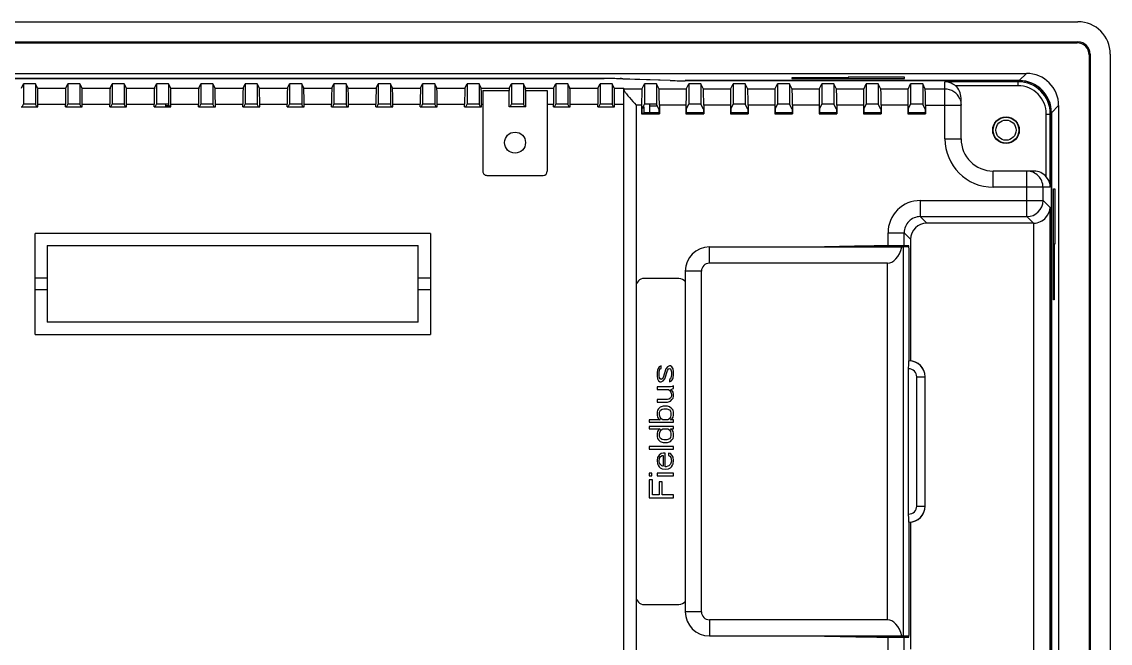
# Model space of a CAD drawing. Header units: millimetres. Extents: x -2 to 1186, y 0 to 841.
# Drawn here: x 829.6 to 964.5, y 423.2 to 500.2 of the extents above; entities that cross this region are included whole.
import ezdxf

# ---------------------------------------------------------------- set-up
doc = ezdxf.new("R2010")
doc.units = ezdxf.units.MM
doc.header["$LTSCALE"] = 65.395
doc.layers.add('11_COMPONENTS', color=7, linetype='CONTINUOUS')

msp = doc.modelspace()

# ---------------------------------------------------------------- linework, layer by layer
at = {"layer": '11_COMPONENTS', "color": 7, "linetype": 'Continuous'}
for p, q in [((735.5182, 500.1573), (960.5231, 500.1573)), ((735.5213, 497.6558), (960.5201, 497.6558)), ((735.6261, 497.551), (960.4153, 497.551)), ((960.4153, 497.551), (960.5201, 497.6558)), ((961.9144, 496.0519), (962.0192, 496.1567)), ((961.9144, 496.0519), (961.9144, 326.2626)), ((962.0192, 496.1567), (962.0192, 326.1579)), ((964.5207, 496.1597), (964.5207, 326.1548)), ((741.9135, 493.762), (954.1279, 493.762)), ((794.2633, 493.1422), (901.778, 493.1422)), ((901.778, 493.1247), (794.2633, 493.1247)), ((909.9639, 492.8787), (903.7226, 493.0966)), ((904.077, 493.1089), (909.9647, 492.9033)), ((953.235, 492.8691), (911.8306, 492.8691)), ((953.2175, 492.8517), (911.8306, 492.8517)), ((925.0207, 493.1928), (925.0207, 493.116)), ((932.0207, 493.1928), (925.0207, 493.1928)), ((925.0207, 493.116), (939.0207, 493.116)), ((932.0207, 493.2906), (932.0207, 493.116)), ((939.0207, 493.2906), (932.0207, 493.2906)), ((939.0207, 493.116), (939.0207, 493.2906)), ((944.0207, 485.6573), (944.0207, 492.7288)), ((953.0947, 492.7288), (944.0207, 492.7288)), ((953.0947, 492.7288), (953.2175, 492.8517)), ((953.0947, 492.2291), (953.0947, 492.7288)), ((954.1279, 493.762), (953.235, 492.8691)), ((829.5034, 491.9305), (829.7644, 492.4525)), ((829.7644, 492.4525), (829.7644, 489.951)), ((831.2644, 492.4525), (829.7644, 492.4525)), ((831.2644, 492.4525), (831.2644, 489.951)), ((831.5253, 491.9305), (831.2644, 492.4525)), ((831.5253, 491.9305), (835.0034, 491.9305)), ((835.0034, 491.9305), (835.2644, 492.4525)), ((835.2644, 492.4525), (835.2644, 489.951)), ((836.7644, 492.4525), (835.2644, 492.4525)), ((836.7644, 492.4525), (836.7644, 489.951)), ((837.0253, 491.9305), (836.7644, 492.4525)), ((837.0253, 491.9305), (840.5034, 491.9305)), ((840.5034, 491.9305), (840.7644, 492.4525)), ((840.7644, 492.4525), (840.7644, 489.951)), ((842.2644, 492.4525), (840.7644, 492.4525)), ((842.2644, 492.4525), (842.2644, 489.951)), ((842.5253, 491.9305), (842.2644, 492.4525)), ((842.5253, 491.9305), (846.0034, 491.9305)), ((846.0034, 491.9305), (846.2644, 492.4525)), ((846.2644, 492.4525), (846.2644, 489.951)), ((847.7644, 492.4525), (846.2644, 492.4525)), ((847.7644, 492.4525), (847.7644, 489.951)), ((848.0253, 491.9305), (847.7644, 492.4525)), ((848.0253, 491.9305), (851.5034, 491.9305)), ((851.5034, 491.9305), (851.7644, 492.4525)), ((851.7644, 492.4525), (851.7644, 489.951)), ((853.2644, 492.4525), (851.7644, 492.4525)), ((853.2644, 492.4525), (853.2644, 489.951)), ((853.5253, 491.9305), (853.2644, 492.4525)), ((853.5253, 491.9305), (857.0034, 491.9305)), ((857.0034, 491.9305), (857.2644, 492.4525)), ((857.2644, 492.4525), (857.2644, 489.951)), ((858.7644, 492.4525), (857.2644, 492.4525)), ((858.7644, 492.4525), (858.7644, 489.951)), ((859.0253, 491.9305), (858.7644, 492.4525)), ((859.0253, 491.9305), (862.5034, 491.9305)), ((862.5034, 491.9305), (862.7644, 492.4525)), ((862.7644, 492.4525), (862.7644, 489.951)), ((864.2644, 492.4525), (862.7644, 492.4525)), ((864.2644, 492.4525), (864.2644, 489.951)), ((864.5253, 491.9305), (864.2644, 492.4525)), ((864.5253, 491.9305), (868.0034, 491.9305)), ((868.0034, 491.9305), (868.2644, 492.4525)), ((868.2644, 492.4525), (868.2644, 489.951)), ((869.7644, 492.4525), (868.2644, 492.4525)), ((869.7644, 492.4525), (869.7644, 489.951)), ((870.0253, 491.9305), (869.7644, 492.4525)), ((870.0253, 491.9305), (873.5034, 491.9305)), ((873.5034, 491.9305), (873.7644, 492.4525)), ((873.7644, 492.4525), (873.7644, 489.951)), ((875.2644, 492.4525), (873.7644, 492.4525)), ((875.2644, 492.4525), (875.2644, 489.951)), ((875.5253, 491.9305), (875.2644, 492.4525)), ((875.5253, 491.9305), (879.0034, 491.9305)), ((879.0034, 491.9305), (879.2644, 492.4525)), ((879.2644, 492.4525), (879.2644, 489.951)), ((880.7644, 492.4525), (879.2644, 492.4525)), ((880.7644, 492.4525), (880.7644, 489.951)), ((881.0253, 491.9305), (880.7644, 492.4525)), ((881.0253, 491.9305), (884.5034, 491.9305)), ((884.5034, 491.9305), (884.7644, 492.4525)), ((884.7644, 492.4525), (884.7644, 489.951)), ((886.2644, 492.4525), (884.7644, 492.4525)), ((886.2644, 492.4525), (886.2644, 489.951)), ((886.5253, 491.9305), (886.2644, 492.4525)), ((886.5253, 491.9305), (890.0034, 491.9305)), ((886.7207, 491.6637), (886.7207, 481.6323)), ((886.7207, 491.6637), (889.9872, 491.6637)), ((889.9872, 489.6399), (889.9872, 491.6637)), ((890.0034, 491.9305), (890.2644, 492.4525)), ((890.2644, 492.4525), (890.2644, 489.951)), ((891.7644, 492.4525), (890.2644, 492.4525)), ((891.7644, 492.4525), (891.7644, 489.951)), ((892.0253, 491.9305), (891.7644, 492.4525)), ((892.0253, 491.9305), (895.5034, 491.9305)), ((892.0416, 489.6399), (892.0416, 491.6637)), ((892.0416, 491.6637), (894.7207, 491.6637)), ((894.7207, 491.6637), (894.7207, 481.6323)), ((895.5034, 491.9305), (895.7644, 492.4525)), ((895.7644, 492.4525), (895.7644, 489.951)), ((897.2644, 492.4525), (895.7644, 492.4525)), ((897.2644, 492.4525), (897.2644, 489.951)), ((897.5253, 491.9305), (897.2644, 492.4525)), ((897.5253, 491.9305), (901.0034, 491.9305)), ((901.0034, 491.9305), (901.2644, 492.4525)), ((901.2644, 492.4525), (901.2644, 489.951)), ((902.7644, 492.4525), (901.2644, 492.4525)), ((902.7644, 492.4525), (902.7644, 489.951)), ((903.0253, 491.9305), (902.7644, 492.4525)), ((903.0253, 491.9305), (904.2207, 491.9305)), ((904.2202, 368.6321), (904.2207, 491.9305)), ((906.449, 491.8215), (904.2207, 491.8215)), ((906.449, 491.8215), (906.7644, 492.4525)), ((906.7644, 492.4525), (906.7644, 489.951)), ((908.2644, 492.4525), (906.7644, 492.4525)), ((908.2644, 492.4525), (908.2644, 489.951)), ((908.5798, 491.8215), (908.2644, 492.4525)), ((911.949, 491.8215), (908.5798, 491.8215)), ((911.949, 491.8215), (912.2644, 492.4525)), ((912.2644, 492.4525), (912.2644, 489.951)), ((913.7644, 492.4525), (912.2644, 492.4525)), ((913.7644, 492.4525), (913.7644, 489.951)), ((914.0798, 491.8215), (913.7644, 492.4525)), ((917.449, 491.8215), (914.0798, 491.8215)), ((917.449, 491.8215), (917.7644, 492.4525)), ((917.7644, 492.4525), (917.7644, 489.951)), ((919.2644, 492.4525), (917.7644, 492.4525)), ((919.2644, 492.4525), (919.2644, 489.951)), ((919.5798, 491.8215), (919.2644, 492.4525)), ((922.949, 491.8215), (919.5798, 491.8215)), ((922.949, 491.8215), (923.2644, 492.4525)), ((923.2644, 492.4525), (923.2644, 489.951)), ((924.7644, 492.4525), (923.2644, 492.4525)), ((924.7644, 492.4525), (924.7644, 489.951)), ((925.0798, 491.8215), (924.7644, 492.4525)), ((928.449, 491.8215), (925.0798, 491.8215)), ((928.449, 491.8215), (928.7644, 492.4525)), ((928.7644, 492.4525), (928.7644, 489.951)), ((930.2644, 492.4525), (928.7644, 492.4525)), ((930.2644, 492.4525), (930.2644, 489.951)), ((930.5798, 491.8215), (930.2644, 492.4525)), ((933.949, 491.8215), (930.5798, 491.8215)), ((933.949, 491.8215), (934.2644, 492.4525)), ((934.2644, 492.4525), (934.2644, 489.951)), ((935.7644, 492.4525), (934.2644, 492.4525)), ((935.7644, 492.4525), (935.7644, 489.951)), ((936.0798, 491.8215), (935.7644, 492.4525)), ((939.449, 491.8215), (936.0798, 491.8215)), ((939.449, 491.8215), (939.7644, 492.4525)), ((939.7644, 492.4525), (939.7644, 489.951)), ((941.2644, 492.4525), (939.7644, 492.4525)), ((941.2644, 492.4525), (941.2644, 489.951)), ((941.5798, 491.8215), (941.2644, 492.4525)), ((944.0207, 491.8215), (941.5798, 491.8215)), ((953.0947, 492.2291), (945.3235, 492.2291)), ((829.6089, 489.6399), (829.7644, 489.951)), ((831.2644, 489.951), (829.7644, 489.951)), ((831.4199, 489.6399), (831.2644, 489.951)), ((831.559, 489.6399), (831.559, 489.9317)), ((831.559, 489.9317), (834.9698, 489.9317)), ((834.9698, 489.6399), (834.9698, 489.9317)), ((835.1089, 489.6399), (835.2644, 489.951)), ((836.7644, 489.951), (835.2644, 489.951)), ((836.9199, 489.6399), (836.7644, 489.951)), ((837.059, 489.6399), (837.059, 489.9317)), ((837.059, 489.9317), (840.4698, 489.9317)), ((840.4698, 489.6399), (840.4698, 489.9317)), ((840.6089, 489.6399), (840.7644, 489.951)), ((842.2644, 489.951), (840.7644, 489.951)), ((842.4199, 489.6399), (842.2644, 489.951)), ((842.559, 489.6399), (842.559, 489.9317)), ((842.559, 489.9317), (845.9698, 489.9317)), ((845.9698, 489.6399), (845.9698, 489.9317)), ((846.1089, 489.6399), (846.2644, 489.951)), ((847.7644, 489.951), (846.2644, 489.951)), ((847.4207, 489.6399), (847.4207, 489.951)), ((847.9199, 489.6399), (847.7644, 489.951)), ((848.059, 489.6399), (848.059, 489.9317)), ((848.059, 489.9317), (851.4698, 489.9317)), ((851.4698, 489.6399), (851.4698, 489.9317)), ((851.6089, 489.6399), (851.7644, 489.951)), ((853.2644, 489.951), (851.7644, 489.951)), ((853.4199, 489.6399), (853.2644, 489.951)), ((853.559, 489.6399), (853.559, 489.9317)), ((853.559, 489.9317), (856.9698, 489.9317)), ((856.9698, 489.6399), (856.9698, 489.9317)), ((857.1089, 489.6399), (857.2644, 489.951)), ((858.7644, 489.951), (857.2644, 489.951)), ((858.9199, 489.6399), (858.7644, 489.951)), ((859.059, 489.6399), (859.059, 489.9317)), ((859.059, 489.9317), (862.4698, 489.9317)), ((862.4698, 489.6399), (862.4698, 489.9317)), ((862.6089, 489.6399), (862.7644, 489.951)), ((864.2644, 489.951), (862.7644, 489.951)), ((864.4199, 489.6399), (864.2644, 489.951)), ((864.559, 489.6399), (864.559, 489.9317)), ((864.559, 489.9317), (867.9698, 489.9317)), ((867.9698, 489.6399), (867.9698, 489.9317)), ((868.1089, 489.6399), (868.2644, 489.951)), ((869.7644, 489.951), (868.2644, 489.951)), ((869.9199, 489.6399), (869.7644, 489.951)), ((870.059, 489.6399), (870.059, 489.9317)), ((870.059, 489.9317), (873.4698, 489.9317)), ((873.4698, 489.6399), (873.4698, 489.9317)), ((873.6089, 489.6399), (873.7644, 489.951)), ((875.2644, 489.951), (873.7644, 489.951)), ((875.4199, 489.6399), (875.2644, 489.951)), ((875.559, 489.6399), (875.559, 489.9317)), ((875.559, 489.9317), (878.9698, 489.9317)), ((878.9698, 489.6399), (878.9698, 489.9317)), ((879.1089, 489.6399), (879.2644, 489.951)), ((880.7644, 489.951), (879.2644, 489.951)), ((880.9199, 489.6399), (880.7644, 489.951)), ((881.059, 489.6399), (881.059, 489.9317)), ((881.059, 489.9317), (884.4698, 489.9317)), ((884.4698, 489.6399), (884.4698, 489.9317)), ((884.6089, 489.6399), (884.7644, 489.951)), ((886.2644, 489.951), (884.7644, 489.951)), ((886.4199, 489.6399), (886.2644, 489.951)), ((886.559, 489.6399), (886.559, 489.9317)), ((886.559, 489.9317), (886.7207, 489.9317)), ((890.1089, 489.6399), (890.2644, 489.951)), ((891.7644, 489.951), (890.2644, 489.951)), ((891.9199, 489.6399), (891.7644, 489.951)), ((894.7207, 489.9317), (895.4698, 489.9317)), ((895.4698, 489.6399), (895.4698, 489.9317)), ((895.6089, 489.6399), (895.7644, 489.951)), ((897.2644, 489.951), (895.7644, 489.951)), ((897.4199, 489.6399), (897.2644, 489.951)), ((897.559, 489.6399), (897.559, 489.9317)), ((897.559, 489.9317), (900.9698, 489.9317)), ((900.9698, 489.6399), (900.9698, 489.9317)), ((901.1089, 489.6399), (901.2644, 489.951)), ((902.7644, 489.951), (901.2644, 489.951)), ((902.9199, 489.6399), (902.7644, 489.951)), ((903.059, 489.6399), (903.059, 489.9317)), ((903.059, 489.9317), (904.2207, 489.9317)), ((906.6312, 489.6846), (906.7644, 489.951)), ((908.2644, 489.951), (906.7644, 489.951)), ((907.4207, 488.9073), (907.4207, 489.951)), ((908.5699, 489.3399), (908.2644, 489.951)), ((911.9589, 489.3399), (912.2644, 489.951)), ((913.7644, 489.951), (912.2644, 489.951)), ((914.0699, 489.3399), (913.7644, 489.951)), ((917.4589, 489.3399), (917.7644, 489.951)), ((919.2644, 489.951), (917.7644, 489.951)), ((919.5699, 489.3399), (919.2644, 489.951)), ((922.9589, 489.3399), (923.2644, 489.951)), ((924.7644, 489.951), (923.2644, 489.951)), ((925.0699, 489.3399), (924.7644, 489.951)), ((928.4589, 489.3399), (928.7644, 489.951)), ((930.2644, 489.951), (928.7644, 489.951)), ((930.5699, 489.3399), (930.2644, 489.951)), ((933.9589, 489.3399), (934.2644, 489.951)), ((935.7644, 489.951), (934.2644, 489.951)), ((936.0699, 489.3399), (935.7644, 489.951)), ((939.4589, 489.3399), (939.7644, 489.951)), ((941.2644, 489.951), (939.7644, 489.951)), ((941.5699, 489.3399), (941.2644, 489.951)), ((946.0207, 485.6573), (946.0207, 490.7108)), ((829.4698, 489.6399), (831.559, 489.6399)), ((834.9698, 489.6399), (837.059, 489.6399)), ((840.4698, 489.6399), (842.559, 489.6399)), ((845.9698, 489.6399), (848.059, 489.6399)), ((847.8594, 489.7609), (847.4207, 489.7609)), ((851.4698, 489.6399), (853.559, 489.6399)), ((856.9698, 489.6399), (859.059, 489.6399)), ((862.4698, 489.6399), (864.559, 489.6399)), ((867.9698, 489.6399), (870.059, 489.6399)), ((873.4698, 489.6399), (875.559, 489.6399)), ((878.9698, 489.6399), (881.059, 489.6399)), ((884.4698, 489.6399), (886.559, 489.6399)), ((892.0416, 489.6399), (889.9872, 489.6399)), ((895.4698, 489.6399), (897.559, 489.6399)), ((900.9698, 489.6399), (903.059, 489.6399)), ((905.7207, 489.8227), (905.7202, 367.1321)), ((906.4153, 489.8227), (905.7207, 489.8227)), ((906.4153, 489.8227), (906.4153, 488.7523)), ((906.4153, 488.7523), (908.6135, 488.7523)), ((906.4589, 489.4488), (906.4589, 488.8396)), ((906.7207, 489.4488), (906.4589, 489.4488)), ((906.4589, 488.8396), (908.5699, 488.8396)), ((906.4698, 489.4488), (906.4698, 489.6399)), ((906.4698, 489.6399), (906.7207, 489.6399)), ((906.7207, 488.8396), (906.7207, 489.6399)), ((906.7207, 488.9073), (908.5699, 488.9073)), ((907.4207, 489.7609), (908.3594, 489.7609)), ((908.5699, 489.3399), (908.5699, 488.8396)), ((908.6135, 488.7523), (908.5699, 488.8396)), ((908.6135, 489.8227), (908.6135, 488.7523)), ((911.9153, 489.8227), (908.6135, 489.8227)), ((911.9153, 489.8227), (911.9153, 488.7523)), ((911.9589, 488.8396), (911.9153, 488.7523)), ((911.9153, 488.7523), (914.1135, 488.7523)), ((911.9589, 489.3399), (911.9589, 488.8396)), ((911.9589, 488.9073), (914.0699, 488.9073)), ((911.9589, 488.8396), (914.0699, 488.8396)), ((914.0699, 489.3399), (914.0699, 488.8396)), ((914.1135, 488.7523), (914.0699, 488.8396)), ((914.1135, 489.8227), (914.1135, 488.7523)), ((917.4153, 489.8227), (914.1135, 489.8227)), ((917.4153, 489.8227), (917.4153, 488.7523)), ((917.4589, 488.8396), (917.4153, 488.7523)), ((917.4153, 488.7523), (919.6135, 488.7523)), ((917.4589, 489.3399), (917.4589, 488.8396)), ((917.4589, 488.9073), (919.5699, 488.9073)), ((917.4589, 488.8396), (919.5699, 488.8396)), ((919.5699, 489.3399), (919.5699, 488.8396)), ((919.6135, 488.7523), (919.5699, 488.8396)), ((919.6135, 489.8227), (919.6135, 488.7523)), ((922.9153, 489.8227), (919.6135, 489.8227)), ((922.9153, 489.8227), (922.9153, 488.7523)), ((922.9589, 488.8396), (922.9153, 488.7523)), ((922.9153, 488.7523), (925.1135, 488.7523)), ((922.9589, 489.3399), (922.9589, 488.8396)), ((922.9589, 488.9073), (925.0699, 488.9073)), ((922.9589, 488.8396), (925.0699, 488.8396)), ((925.0699, 489.3399), (925.0699, 488.8396)), ((925.1135, 488.7523), (925.0699, 488.8396)), ((925.1135, 489.8227), (925.1135, 488.7523)), ((928.4153, 489.8227), (925.1135, 489.8227)), ((928.4153, 489.8227), (928.4153, 488.7523)), ((928.4589, 488.8396), (928.4153, 488.7523)), ((928.4153, 488.7523), (930.6135, 488.7523)), ((928.4589, 489.3399), (928.4589, 488.8396)), ((928.4589, 488.9073), (930.5699, 488.9073)), ((928.4589, 488.8396), (930.5699, 488.8396)), ((930.5699, 489.3399), (930.5699, 488.8396)), ((930.6135, 488.7523), (930.5699, 488.8396)), ((930.6135, 489.8227), (930.6135, 488.7523)), ((933.9153, 489.8227), (930.6135, 489.8227)), ((933.9153, 489.8227), (933.9153, 488.7523)), ((933.9589, 488.8396), (933.9153, 488.7523)), ((933.9153, 488.7523), (936.1135, 488.7523)), ((933.9589, 489.3399), (933.9589, 488.8396)), ((933.9589, 488.9073), (936.0699, 488.9073)), ((933.9589, 488.8396), (936.0699, 488.8396)), ((936.0699, 489.3399), (936.0699, 488.8396)), ((936.1135, 488.7523), (936.0699, 488.8396)), ((936.1135, 489.8227), (936.1135, 488.7523)), ((939.4153, 489.8227), (936.1135, 489.8227)), ((939.4153, 489.8227), (939.4153, 488.7523)), ((939.4589, 488.8396), (939.4153, 488.7523)), ((939.4153, 488.7523), (941.6135, 488.7523)), ((939.4589, 489.3399), (939.4589, 488.8396)), ((939.4589, 488.9073), (941.5699, 488.9073)), ((939.4589, 488.8396), (941.5699, 488.8396)), ((941.5699, 489.3399), (941.5699, 488.8396)), ((941.6135, 488.7523), (941.5699, 488.8396)), ((941.6135, 489.8227), (941.6135, 488.7523)), ((941.6135, 489.8227), (946.0207, 489.8227)), ((956.5925, 488.7313), (957.0922, 488.7313)), ((956.5925, 480.9601), (956.5925, 488.7313)), ((957.0922, 488.7313), (957.2151, 488.8541)), ((957.0922, 479.6573), (957.0922, 488.7313)), ((957.2151, 488.8541), (957.2151, 333.4605)), ((957.2325, 488.8716), (958.1254, 489.7645)), ((957.2325, 488.8716), (957.2325, 333.443)), ((958.1254, 489.7645), (958.1254, 332.5501)), ((944.0207, 485.6573), (946.0207, 485.6573)), ((887.2207, 481.1323), (894.2207, 481.1323)), ((955.0742, 481.6573), (950.0207, 481.6573)), ((950.0207, 479.6573), (950.0207, 481.6573)), ((954.1861, 476.0129), (954.1861, 481.6573)), ((957.0922, 479.6573), (950.0207, 479.6573)), ((956.1849, 478.0117), (956.1849, 479.6573)), ((957.4794, 479.4548), (957.654, 479.4548)), ((957.4794, 465.7248), (957.4794, 479.4548)), ((957.654, 479.4548), (957.654, 472.5898)), ((940.9638, 478.0117), (956.1849, 478.0117)), ((940.9638, 478.0117), (940.9638, 476.0129)), ((956.1849, 478.0117), (957.0579, 477.1387)), ((957.0579, 366.2759), (957.0579, 477.1387)), ((940.9638, 476.0129), (954.1861, 476.0129)), ((940.9638, 476.0129), (941.7695, 475.2073)), ((954.9917, 475.2073), (941.7695, 475.2073)), ((954.1861, 476.0129), (954.9917, 475.2073)), ((955.0591, 368.2061), (955.0591, 475.2084)), ((831.2206, 461.4311), (831.2206, 473.9311)), ((880.2206, 473.9309), (831.2206, 473.9311)), ((880.2206, 473.9309), (880.2206, 461.4309)), ((936.9663, 474.0141), (938.9651, 474.0141)), ((936.9663, 472.3956), (936.9663, 474.0141)), ((938.9651, 472.4059), (938.9651, 474.0141)), ((938.9651, 474.0141), (939.7707, 473.2085)), ((832.7206, 472.4311), (832.7206, 462.9311)), ((832.7206, 472.4311), (878.7206, 472.4309)), ((878.7206, 462.9309), (878.7206, 472.4309)), ((938.7207, 472.2563), (938.7207, 472.4052)), ((939.4387, 472.4069), (938.9651, 472.4059)), ((939.5542, 472.407), (939.5505, 472.407)), ((939.7707, 473.2085), (939.7707, 458.1573)), ((957.654, 472.5898), (957.4794, 472.5898)), ((957.5562, 472.5898), (957.5562, 465.7248)), ((914.8221, 470.2415), (914.8221, 472.2573)), ((914.8221, 472.2573), (938.8977, 472.2573)), ((934.5207, 472.2573), (934.5207, 472.3525)), ((935.2221, 472.2573), (935.2221, 472.3649)), ((938.8952, 424.0573), (938.8952, 472.2573)), ((938.9635, 472.2545), (938.8977, 472.2542)), ((939.1153, 472.255), (938.9635, 472.2545)), ((939.333, 472.2557), (939.1153, 472.255)), ((939.5507, 472.2563), (939.333, 472.2557)), ((939.5856, 458.1573), (939.5856, 471.2563)), ((939.5891, 458.1573), (939.5891, 471.407)), ((936.8964, 470.2415), (914.8221, 470.2415)), ((936.8964, 426.073), (936.8964, 470.2415)), ((831.2206, 468.4311), (832.7206, 468.4311)), ((878.7206, 468.4309), (880.2206, 468.4309)), ((911.0206, 468.3573), (906.7206, 468.3573)), ((911.8221, 469.2573), (911.8221, 427.0573)), ((913.8379, 469.2573), (911.8221, 469.2573)), ((913.8379, 427.0573), (913.8379, 469.2573)), ((832.7206, 466.9311), (831.2206, 466.9311)), ((880.2206, 466.9309), (878.7206, 466.9309)), ((957.5562, 465.7248), (957.4794, 465.7248)), ((878.7206, 462.9309), (832.7206, 462.9311)), ((831.2206, 461.4311), (880.2206, 461.4309)), ((908.8387, 457.5323), (908.5834, 457.4073)), ((908.8387, 457.2198), (908.8387, 457.5323)), ((909.86, 457.5323), (909.6047, 457.4073)), ((909.9876, 457.5323), (909.86, 457.5323)), ((910.1791, 457.4073), (909.9876, 457.5323)), ((939.5856, 458.1573), (939.5612, 458.1573)), ((908.3919, 457.0323), (908.3281, 456.6573)), ((908.3281, 456.6573), (908.3281, 456.2823)), ((908.3281, 456.2823), (908.3919, 455.9073)), ((908.4557, 457.2198), (908.3919, 457.0323)), ((908.5834, 457.4073), (908.4557, 457.2198)), ((908.5834, 456.6573), (908.6472, 457.0323)), ((908.5834, 456.2823), (908.5834, 456.6573)), ((908.6472, 456.0323), (908.5834, 456.2823)), ((908.6472, 457.0323), (908.711, 457.1573)), ((908.711, 457.1573), (908.8387, 457.2198)), ((909.4132, 457.1573), (909.094, 456.0948)), ((909.2855, 455.9073), (909.6047, 456.9698)), ((909.6047, 457.4073), (909.4132, 457.1573)), ((909.6047, 456.9698), (909.7323, 457.1573)), ((909.7323, 457.1573), (909.86, 457.2198)), ((909.86, 457.2198), (909.9876, 457.1573)), ((909.9876, 457.1573), (910.0515, 457.0323)), ((910.0515, 457.0323), (910.1153, 456.7823)), ((910.1153, 456.4073), (910.0515, 456.0323)), ((910.1153, 456.7823), (910.1153, 456.4073)), ((910.3068, 457.1573), (910.1791, 457.4073)), ((910.3706, 456.7823), (910.3068, 457.1573)), ((910.3068, 456.0323), (910.3706, 456.4073)), ((910.3706, 456.4073), (910.3706, 456.7823)), ((939.5263, 439.1573), (939.5263, 457.1573)), ((908.3281, 454.9073), (908.3281, 454.5948)), ((909.9876, 454.9073), (908.3281, 454.9073)), ((908.3919, 455.9073), (908.5196, 455.6573)), ((908.5196, 455.6573), (908.711, 455.5323)), ((908.711, 455.9073), (908.6472, 456.0323)), ((908.8387, 455.8448), (908.711, 455.9073)), ((908.711, 455.5323), (908.8387, 455.5323)), ((908.9664, 455.9073), (908.8387, 455.8448)), ((908.8387, 455.5323), (909.094, 455.6573)), ((909.094, 456.0948), (908.9664, 455.9073)), ((909.094, 455.6573), (909.2855, 455.9073)), ((909.9876, 455.9073), (909.86, 455.8448)), ((909.86, 455.8448), (909.86, 455.5323)), ((909.86, 455.5323), (910.1153, 455.6573)), ((910.0515, 456.0323), (909.9876, 455.9073)), ((910.243, 454.9698), (909.9876, 454.9073)), ((910.1153, 455.6573), (910.243, 455.8448)), ((910.243, 455.8448), (910.3068, 456.0323)), ((910.3706, 455.0323), (910.243, 454.9698)), ((910.3706, 454.7198), (910.3706, 455.0323)), ((940.5257, 456.1573), (941.5844, 456.1573)), ((940.5257, 440.1573), (940.5257, 456.1573)), ((941.56, 440.1573), (941.56, 456.1573)), ((941.5844, 440.1573), (941.5844, 456.1573)), ((908.3281, 454.5948), (909.7323, 454.5948)), ((909.7323, 454.5948), (909.9238, 454.4698)), ((909.9876, 453.5323), (909.7961, 453.4073)), ((909.9238, 454.4698), (910.0515, 454.2823)), ((910.1153, 453.7823), (909.9876, 453.5323)), ((910.0515, 454.5948), (910.3706, 454.7198)), ((910.243, 454.4073), (910.0515, 454.5948)), ((910.0515, 454.2823), (910.1153, 454.0323)), ((910.1153, 454.0323), (910.1153, 453.7823)), ((910.1791, 453.3448), (910.3068, 453.5323)), ((910.3068, 454.2823), (910.243, 454.4073)), ((910.3706, 454.0323), (910.3068, 454.2823)), ((910.3068, 453.5323), (910.3706, 453.7823)), ((910.3706, 453.7823), (910.3706, 454.0323)), ((908.3281, 453.3448), (908.3281, 453.0323)), ((909.6047, 453.3448), (908.3281, 453.3448)), ((908.3281, 453.0323), (909.6047, 453.0323)), ((908.5196, 452.2198), (908.3919, 452.0323)), ((908.711, 452.4073), (908.5196, 452.2198)), ((908.8387, 452.4698), (908.711, 452.4073)), ((908.7749, 452.0323), (908.9664, 452.1573)), ((909.094, 452.5323), (908.8387, 452.4698)), ((908.9664, 452.1573), (909.1579, 452.2198)), ((909.6047, 452.5323), (909.094, 452.5323)), ((909.1579, 452.2198), (909.5408, 452.2198)), ((909.5408, 452.2198), (909.86, 452.0948)), ((909.7961, 453.4073), (909.6047, 453.3448)), ((909.6047, 453.0323), (909.86, 453.0948)), ((909.86, 452.4698), (909.6047, 452.5323)), ((909.86, 453.0948), (909.9876, 453.1573)), ((910.1791, 452.2198), (909.86, 452.4698)), ((909.9876, 453.1573), (910.1791, 453.3448)), ((910.3068, 452.0323), (910.1791, 452.2198)), ((907.3706, 450.8448), (907.3706, 450.5323)), ((908.711, 450.8448), (907.3706, 450.8448)), ((908.3919, 452.0323), (908.3281, 451.7823)), ((908.3281, 451.7823), (908.3281, 451.4073)), ((908.3281, 451.4073), (908.3919, 451.1573)), ((908.3919, 451.1573), (908.4557, 451.0323)), ((908.4557, 451.0323), (908.5834, 450.9073)), ((908.5834, 450.9073), (908.711, 450.8448)), ((908.6472, 451.7823), (908.7749, 452.0323)), ((908.6472, 451.4073), (908.6472, 451.7823)), ((908.711, 451.1573), (908.6472, 451.4073)), ((908.8387, 450.9698), (908.711, 451.1573)), ((909.0302, 450.8448), (908.8387, 450.9698)), ((909.6685, 450.8448), (909.0302, 450.8448)), ((909.86, 450.9698), (909.6685, 450.8448)), ((909.86, 452.0948), (909.9876, 451.9073)), ((909.9876, 451.1573), (909.86, 450.9698)), ((909.9876, 451.9073), (910.0515, 451.6573)), ((910.0515, 451.4073), (909.9876, 451.1573)), ((909.9876, 450.8448), (910.1153, 450.9073)), ((910.3706, 450.8448), (909.9876, 450.8448)), ((910.0515, 451.6573), (910.0515, 451.4073)), ((910.1153, 450.9073), (910.243, 451.0323)), ((910.243, 451.0323), (910.3068, 451.1573)), ((910.3706, 451.7823), (910.3068, 452.0323)), ((910.3068, 451.1573), (910.3706, 451.4073)), ((910.3706, 451.4073), (910.3706, 451.7823)), ((910.3706, 450.5323), (910.3706, 450.8448)), ((907.3706, 450.5323), (910.3706, 450.5323)), ((910.3706, 450.0323), (907.3706, 450.0323)), ((907.3706, 450.0323), (907.3706, 449.7198)), ((907.3706, 449.7198), (908.711, 449.7198)), ((908.4557, 449.5323), (908.3919, 449.4073)), ((908.5834, 449.6573), (908.4557, 449.5323)), ((908.711, 449.7198), (908.5834, 449.6573)), ((908.711, 449.4073), (908.8387, 449.5948)), ((908.8387, 449.5948), (909.0302, 449.7198)), ((909.0302, 449.7198), (909.6685, 449.7198)), ((909.6685, 449.7198), (909.86, 449.5948)), ((909.86, 449.5948), (909.9876, 449.4073)), ((909.9876, 449.7198), (910.3706, 449.7198)), ((910.1153, 449.6573), (909.9876, 449.7198)), ((910.243, 449.5323), (910.1153, 449.6573)), ((910.3068, 449.4073), (910.243, 449.5323)), ((910.3706, 449.7198), (910.3706, 450.0323)), ((908.3919, 449.4073), (908.3281, 449.1573)), ((908.3281, 449.1573), (908.3281, 448.7823)), ((908.3281, 448.7823), (908.3919, 448.5323)), ((908.3919, 448.5323), (908.5196, 448.3448)), ((908.5196, 448.3448), (908.711, 448.1573)), ((908.6472, 449.1573), (908.711, 449.4073)), ((908.6472, 448.7823), (908.6472, 449.1573)), ((908.7749, 448.5323), (908.6472, 448.7823)), ((908.711, 448.1573), (908.8387, 448.0948)), ((908.9664, 448.4073), (908.7749, 448.5323)), ((908.8387, 448.0948), (909.094, 448.0323)), ((909.1579, 448.3448), (908.9664, 448.4073)), ((909.5408, 448.3448), (909.1579, 448.3448)), ((909.86, 448.4698), (909.5408, 448.3448)), ((909.6047, 448.0323), (909.86, 448.0948)), ((909.9876, 448.6573), (909.86, 448.4698)), ((909.86, 448.0948), (909.9876, 448.1573)), ((909.9876, 449.4073), (910.0515, 449.1573)), ((910.0515, 448.9073), (909.9876, 448.6573)), ((909.9876, 448.1573), (910.1791, 448.3448)), ((910.0515, 449.1573), (910.0515, 448.9073)), ((910.1791, 448.3448), (910.3068, 448.5323)), ((910.3706, 449.1573), (910.3068, 449.4073)), ((910.3068, 448.5323), (910.3706, 448.7823)), ((910.3706, 448.7823), (910.3706, 449.1573)), ((910.3706, 447.5323), (907.3706, 447.5323)), ((907.3706, 447.5323), (907.3706, 447.2198)), ((907.3706, 447.2198), (910.3706, 447.2198)), ((909.094, 448.0323), (909.6047, 448.0323)), ((910.3706, 447.2198), (910.3706, 447.5323)), ((908.3919, 446.1573), (908.3281, 445.7823)), ((908.3281, 445.7823), (908.3919, 445.4073)), ((908.5834, 446.4698), (908.3919, 446.1573)), ((908.3919, 445.4073), (908.4557, 445.2198)), ((908.8387, 446.6573), (908.5834, 446.4698)), ((908.5834, 445.7198), (908.6472, 446.0948)), ((908.6472, 445.4698), (908.5834, 445.7198)), ((908.6472, 446.0948), (908.7749, 446.2823)), ((908.711, 445.3448), (908.6472, 445.4698)), ((908.7749, 446.2823), (908.9664, 446.4073)), ((909.094, 446.7198), (908.8387, 446.6573)), ((908.9664, 446.4073), (909.094, 446.4073)), ((909.3493, 446.7198), (909.094, 446.7198)), ((909.094, 446.4073), (909.094, 445.0948)), ((909.3493, 445.0323), (909.3493, 446.7198)), ((909.7323, 446.7198), (909.7323, 446.4073)), ((909.9876, 446.6573), (909.7323, 446.7198)), ((909.7323, 446.4073), (909.9238, 446.3448)), ((909.9238, 446.3448), (910.0515, 446.1573)), ((910.1791, 446.4698), (909.9876, 446.6573)), ((910.0515, 445.4698), (909.9876, 445.3448)), ((910.0515, 446.1573), (910.1153, 445.7198)), ((910.1153, 445.7198), (910.0515, 445.4698)), ((910.3068, 446.2198), (910.1791, 446.4698)), ((910.243, 445.2198), (910.3068, 445.4073)), ((910.3706, 445.7823), (910.3068, 446.2198)), ((910.3068, 445.4073), (910.3706, 445.7823)), ((907.6898, 444.2198), (907.3706, 444.2198)), ((907.3706, 444.2198), (907.3706, 443.9073)), ((907.6898, 443.9073), (907.6898, 444.2198)), ((910.3706, 444.2198), (908.3281, 444.2198)), ((908.3281, 444.2198), (908.3281, 443.9073)), ((908.4557, 445.2198), (908.5834, 445.0323)), ((908.5834, 445.0323), (908.711, 444.9073)), ((908.9025, 445.1573), (908.711, 445.3448)), ((908.711, 444.9073), (908.9664, 444.7823)), ((909.0302, 445.0948), (908.9025, 445.1573)), ((908.9664, 444.7823), (909.3493, 444.7198)), ((909.094, 445.0948), (909.0302, 445.0948)), ((909.477, 445.0323), (909.3493, 445.0323)), ((909.3493, 444.7198), (909.7323, 444.7823)), ((909.6685, 445.0948), (909.477, 445.0323)), ((909.7961, 445.1573), (909.6685, 445.0948)), ((909.7323, 444.7823), (909.9876, 444.9073)), ((909.9876, 445.3448), (909.7961, 445.1573)), ((909.9876, 444.9073), (910.1153, 445.0323)), ((910.1153, 445.0323), (910.243, 445.2198)), ((910.3706, 443.9073), (910.3706, 444.2198)), ((907.3706, 443.9073), (907.6898, 443.9073)), ((907.7536, 443.4073), (907.3706, 443.4073)), ((907.3706, 443.4073), (907.3706, 441.1573)), ((907.7536, 441.5323), (907.7536, 443.4073)), ((908.3281, 443.9073), (910.3706, 443.9073)), ((908.9664, 443.1573), (908.5834, 443.1573)), ((908.5834, 443.1573), (908.5834, 441.5323)), ((908.9664, 441.5323), (908.9664, 443.1573)), ((908.5834, 441.5323), (907.7536, 441.5323)), ((910.3706, 441.5323), (908.9664, 441.5323)), ((910.3706, 441.1573), (910.3706, 441.5323)), ((907.3706, 441.1573), (910.3706, 441.1573)), ((940.5257, 440.1573), (941.5844, 440.1573)), ((939.5856, 438.1573), (939.5612, 438.1573)), ((939.5856, 425.0577), (939.5856, 438.1573)), ((939.5891, 424.9075), (939.5891, 438.1573)), ((939.7707, 438.1573), (939.7707, 422.4169)), ((906.7206, 427.9573), (911.0206, 427.9573)), ((913.8379, 427.0573), (911.8221, 427.0573)), ((936.8964, 426.073), (914.8221, 426.073)), ((914.8221, 426.073), (914.8221, 424.0573)), ((914.8221, 424.0573), (938.8977, 424.0573)), ((934.5207, 423.962), (934.5207, 424.0573)), ((935.2221, 423.9496), (935.2221, 424.0573)), ((936.0457, 423.9351), (936.0457, 424.0573)), ((936.9663, 408.4229), (936.9663, 423.9189)), ((938.7207, 423.9094), (938.7207, 424.0574)), ((938.8977, 424.0574), (938.965, 424.0574)), ((938.965, 424.0574), (939.0786, 424.0574)), ((938.9651, 408.4229), (938.9651, 423.9087)), ((939.0786, 424.0574), (939.1153, 424.0574)), ((939.1153, 424.0574), (939.333, 424.0575)), ((939.333, 424.0575), (939.4385, 424.0576)), ((939.4385, 424.0576), (939.5507, 424.0577)), ((939.5505, 423.9076), (939.5542, 423.9075))]:
    msp.add_line(p, q, dxfattribs=at)
for centre, radius in [((951.5982, 486.7348), 1.65), ((951.5987, 486.7353), 1.6), ((951.5982, 486.7348), 1.25), ((890.7207, 485.1808), 1.3)]:
    msp.add_circle(centre, radius, dxfattribs=at)
for centre, radius, start, end in [((902.7116, 453.7674), 39.3653, 88.012232, 88.477598), ((953.0944, 488.731), 3.9979, 0.003801, 89.996199), ((944.0208, 489.8212), 2.0003, 22.529052, 90.003201), ((953.095, 488.7316), 3.4975, 359.994415, 90.005463), ((950.0207, 485.6573), 6, 180, 270), ((950.0207, 485.6573), 4, 180, 270), ((887.2207, 481.6323), 0.5, 179.999769, 270), ((894.2207, 481.6323), 0.5, 270, 359.999769), ((954.1855, 479.6579), 1.9994, 359.982537, 89.982549), ((940.963, 474.015), 3.9967, 89.98732, 180.01268), ((954.1832, 478.0146), 2.0017, 270.084186, 359.915814), ((940.9599, 474.018), 1.9949, 89.88716, 180.11284), ((940.0207, 72.1573), 400.25, 90.151111, 91.561894), ((914.8221, 469.2573), 3, 90, 180), ((914.8221, 469.2573), 0.9842, 90, 180), ((906.7206, 467.3573), 1, 90, 179.97789), ((911.0206, 467.3573), 1, 35.220489, 90), ((939.5605, 456.1579), 1.9994, 359.981442, 89.98122), ((939.5849, 456.1579), 1.9994, 359.981336, 89.981326), ((939.5267, 456.1579), 0.999, 359.965509, 90.023813), ((939.5605, 440.1566), 1.9994, 270.018777, 0.018558), ((939.5849, 440.1566), 1.9994, 270.018674, 0.018664), ((906.7206, 428.9573), 1, 179.998355, 270), ((911.0206, 428.9573), 1, 270, 324.779511), ((914.8221, 427.0573), 3, 180, 270), ((914.8221, 427.0573), 0.9842, 180, 270), ((940.0207, 824.1573), 400.25, 268.438106, 269.916685)]:
    msp.add_arc(centre, radius, start, end, dxfattribs=at)
for centre, major_axis, ratio, start_param, end_param in [((960.5182, 496.1548), (-2.8319, -2.8319), 0.99878277, 2.35680348, 3.92638183), ((960.4135, 496.0501), (1.062, 1.062), 0.99878277, -0.78478918, 0.78478918), ((960.5182, 496.1548), (-1.062, -1.062), 0.99878277, 2.35680348, 3.92638183), ((901.778, 493.0287), (2.75, 0), 0.03492077, 0.78539816, 1.57079633), ((911.8306, 492.9438), (2.64, 0), 0.03492077, -2.35619449, -1.57079633), ((953.2126, 488.8492), (2.8319, 2.8319), 0.99878277, -0.78478918, 0.78478918), ((953.2301, 488.8667), (2.8319, 2.8319), 0.99878277, -0.78478918, 0.78478918), ((954.123, 489.7596), (2.8319, 2.8319), 0.99878277, -0.78478918, 0.78478918), ((831.5241, 489.9317), (0, 2), 0.01745506, -1.57079633, -0.03490658), ((835.0047, 489.9317), (0, 2), 0.01745506, 0.03490658, 1.57079633), ((837.0241, 489.9317), (0, 2), 0.01745506, -1.57079633, -0.03490658), ((840.5047, 489.9317), (0, 2), 0.01745506, 0.03490658, 1.57079633), ((842.5241, 489.9317), (0, 2), 0.01745506, -1.57079633, -0.03490658), ((846.0047, 489.9317), (0, 2), 0.01745506, 0.03490658, 1.57079633), ((848.0241, 489.9317), (0, 2), 0.01745506, -1.57079633, -0.03490658), ((851.5047, 489.9317), (0, 2), 0.01745506, 0.03490658, 1.57079633), ((853.5241, 489.9317), (0, 2), 0.01745506, -1.57079633, -0.03490658), ((857.0047, 489.9317), (0, 2), 0.01745506, 0.03490658, 1.57079633), ((859.0241, 489.9317), (0, 2), 0.01745506, -1.57079633, -0.03490658), ((862.5047, 489.9317), (0, 2), 0.01745506, 0.03490658, 1.57079633), ((864.5241, 489.9317), (0, 2), 0.01745506, -1.57079633, -0.03490658), ((868.0047, 489.9317), (0, 2), 0.01745506, 0.03490658, 1.57079633), ((870.0241, 489.9317), (0, 2), 0.01745506, -1.57079633, -0.03490658), ((873.5047, 489.9317), (0, 2), 0.01745506, 0.03490658, 1.57079633), ((875.5241, 489.9317), (0, 2), 0.01745506, -1.57079633, -0.03490658), ((879.0047, 489.9317), (0, 2), 0.01745506, 0.03490658, 1.57079633), ((881.0241, 489.9317), (0, 2), 0.01745506, -1.57079633, -0.03490658), ((884.5047, 489.9317), (0, 2), 0.01745506, 0.03490658, 1.57079633), ((886.5241, 489.9317), (0, 2), 0.01745506, 4.71238898, 6.24827872), ((890.0047, 489.9317), (0, 2), 0.01745506, 0.03490658, 0.52359878), ((892.0241, 489.9317), (0, 2), 0.01745506, -0.52359878, -0.03490658), ((895.5047, 489.9317), (0, 2), 0.01745506, 0.03490658, 1.57079633), ((897.5241, 489.9317), (0, 2), 0.01745506, -1.57079633, -0.03490658), ((901.0047, 489.9317), (0, 2), 0.01745506, 0.03490658, 1.57079633), ((903.0241, 489.9317), (0, 2), 0.01745506, -1.57079633, -0.03490658), ((906.4502, 489.8227), (0, 2), 0.01745506, 0.03490658, 1.57079633), ((908.5786, 489.8227), (0, 2), 0.01745506, -1.57079633, -0.03490658), ((911.9502, 489.8227), (0, 2), 0.01745506, 0.03490658, 1.57079633), ((914.0786, 489.8227), (0, 2), 0.01745506, -1.57079633, -0.03490658), ((917.4502, 489.8227), (0, 2), 0.01745506, 0.03490658, 1.57079633), ((919.5786, 489.8227), (0, 2), 0.01745506, -1.57079633, -0.03490658), ((922.9502, 489.8227), (0, 2), 0.01745506, 0.03490658, 1.57079633), ((925.0786, 489.8227), (0, 2), 0.01745506, -1.57079633, -0.03490658), ((928.4502, 489.8227), (0, 2), 0.01745506, 0.03490658, 1.57079633), ((930.5786, 489.8227), (0, 2), 0.01745506, -1.57079633, -0.03490658), ((933.9502, 489.8227), (0, 2), 0.01745506, 0.03490658, 1.57079633), ((936.0786, 489.8227), (0, 2), 0.01745506, -1.57079633, -0.03490658), ((939.4502, 489.8227), (0, 2), 0.01745506, 0.03490658, 1.57079633), ((941.5786, 489.8227), (0, 2), 0.01745506, -1.57079633, -0.03490658), ((944.0207, 490.7108), (0, 2.0012), 0.99939083, -1.57079633, -0.70944293), ((955.0742, 479.6573), (2.0012, 0), 0.99939083, 0.70944293, 1.57079633), ((941.7719, 473.2061), (1.4159, -1.4159), 0.99878277, 2.35680348, 3.92638183), ((954.9893, 477.2085), (1.4159, -1.4159), 0.99878277, -0.78478918, -0.75110057), ((940.0207, 72.1573), (0, 400.25), 1, 0.00117471, 0.00145411), ((939.5542, 471.407), (0, 1), 0.03492077, -0.39278961, -0.00000198), ((936.8964, 473.8735), (0, 3.632), 0.55066079, -3.14159265, -2.03197059), ((936.8964, 422.441), (0, 3.632), 0.55066079, -1.10962207, 0), ((940.0207, 824.1573), (0, 400.25), 1, -3.14304677, -3.14276735), ((939.5542, 424.9075), (0, 1), 0.03492077, -3.14159067, -2.35604388)]:
    msp.add_ellipse(centre, major_axis=major_axis, ratio=ratio, start_param=start_param, end_param=end_param, dxfattribs=at)
for points, knots in [([(945.3235, 492.2291), (945.2288, 492.3105), (944.8455, 492.5856), (944.3663, 492.7228), (944.0207, 492.7288)], [0, 0, 0, 0, 0.26543917, 1, 1, 1, 1]), ([(904.2207, 491.7592), (904.2207, 491.7474), (904.2323, 491.6824), (904.2654, 491.6243), (904.2925, 491.5782)], [0, 0, 0, 0, 0.18022902, 1, 1, 1, 1]), ([(904.2925, 491.5782), (904.3665, 491.4518), (904.5681, 491.1848), (905.0447, 490.6003), (905.4448, 490.1413), (905.7207, 489.8227)], [0, 0, 0, 0, 0.19399269, 0.44160007, 1, 1, 1, 1]), ([(957.0922, 479.6573), (957.0902, 479.7706), (957.0431, 480.2395), (956.8251, 480.6893), (956.5925, 480.9601)], [0, 0, 0, 0, 0.24095938, 1, 1, 1, 1]), ([(955.0591, 475.2084), (955.6091, 475.2269), (956.6332, 475.6925), (957.0419, 476.6955), (957.0579, 477.1387)], [0, 0, 0, 0, 0.55376295, 1, 1, 1, 1]), ([(939.5856, 471.2563), (939.5856, 471.3838), (939.5845, 471.5692), (939.58, 471.8045), (939.5763, 471.9551), (939.5701, 472.075), (939.5674, 472.1732), (939.5567, 472.2171), (939.5575, 472.2563), (939.5507, 472.2563)], [0, 0, 0, 0, 0.38195318, 0.55460584, 0.70584153, 0.82999076, 0.92249503, 0.97960669, 1, 1, 1, 1]), ([(939.5263, 457.1573), (939.5263, 457.2848), (939.5274, 457.4702), (939.5318, 457.7055), (939.5356, 457.8561), (939.5417, 457.976), (939.5444, 458.0742), (939.5551, 458.1181), (939.5544, 458.1573), (939.5612, 458.1573)], [0, 0, 0, 0, 0.38194109, 0.55458913, 0.70582638, 0.82998088, 0.92249002, 0.97960469, 1, 1, 1, 1]), ([(939.5263, 439.1565), (939.7813, 439.1565), (940.3124, 439.371), (940.5257, 439.9021), (940.5257, 440.1573)], [0, 0, 0, 0, 0.49993603, 1, 1, 1, 1]), ([(939.5612, 438.1573), (939.5544, 438.1573), (939.5551, 438.1964), (939.5444, 438.2404), (939.5417, 438.3385), (939.5356, 438.4584), (939.5318, 438.609), (939.5274, 438.8443), (939.5263, 439.0297), (939.5263, 439.1573)], [0, 0, 0, 0, 0.02039531, 0.07750998, 0.17001912, 0.29417362, 0.44541087, 0.61805891, 1, 1, 1, 1]), ([(939.5507, 424.0577), (939.5575, 424.0577), (939.5566, 424.0973), (939.5625, 424.115), (939.5641, 424.134)], [0, 0, 0, 0, 0.26315466, 1, 1, 1, 1]), ([(939.5641, 424.134), (939.5683, 424.1843), (939.5832, 424.492), (939.5856, 424.8001), (939.5856, 425.0577)], [0, 0, 0, 0, 0.16369473, 1, 1, 1, 1])]:
    msp.add_open_spline(points, degree=3, knots=knots, dxfattribs=at)
msp.add_open_spline([(945.8684, 490.5876), (945.9678, 490.3474), (946.0207, 490.0827), (946.0207, 489.8227)], degree=3, dxfattribs=at)

doc.saveas('drawing.dxf')
